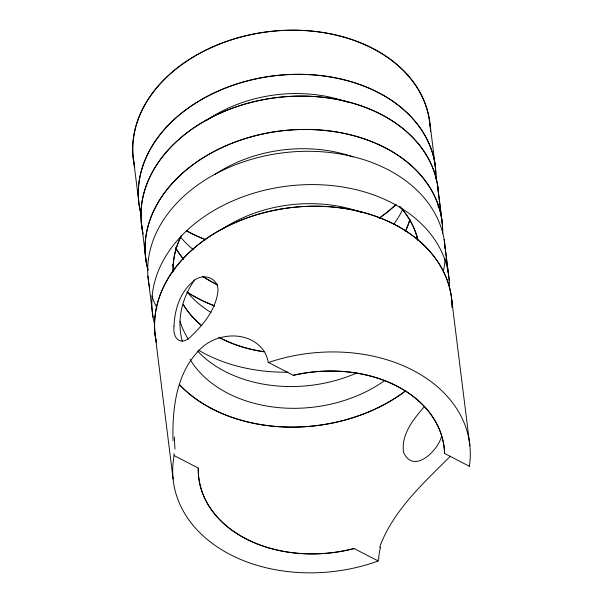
<?xml version="1.0" encoding="UTF-8"?>
<svg xmlns="http://www.w3.org/2000/svg" width="603" height="603" viewBox="0 0 603 603"><rect width="100%" height="100%" fill="white"/><g stroke="black" fill="none" stroke-linecap="round" stroke-linejoin="round"><path stroke-width="0.9" d="M379.573 547.381C392.952 510.598 423.298 483.312 450.373 456.215M441.652 435.818C438.63 450.283 413.53 474.885 403.58 452.356C400.776 434.627 413.688 418.881 424.58 406.407M268.456 362.463L293.367 375.337A123.623 90.849 -7.1 0 1 444.532 453.441L469.443 466.307M174.177 455.604L198.206 468.018A123.623 90.849 -7.1 0 0 354.104 548.564L378.141 560.978M430.022 123.992L435.524 168.154M437.386 184.337L441.539 217.638M438.351 192.116L442.496 225.416M444.132 239.489L448.278 272.79M451.745 300.083L469.895 445.775M445.089 247.268L449.235 280.568M133.233 157.225L138.735 201.387M141.185 221.06L146.288 262.132M147.923 276.212L153.026 317.284M154.956 333.316L173.106 479.008M173.905 453.599L174.116 455.559A149.333 109.746 -7.1 0 0 230.354 554.632A149.333 109.746 -7.1 0 0 378.194 561.001L378.089 559.094M173.031 440.665C172.194 408.97 176.076 373.302 199.638 349.785C216.56 331.756 250.991 330.037 264.883 352.506A66.322 43.122 -30.8 0 1 268.199 362.607M268.373 362.531A149.333 109.746 -7.1 0 1 469.36 466.375M156.396 342.376A149.333 109.746 -7.1 0 1 291.091 207.636A149.333 109.746 -7.1 0 1 452.152 307.485M405.344 391.098A149.333 109.746 -7.1 0 1 179.498 384.782M175.013 449.145A67.898 10.711 -87.2 0 1 174.388 437.002M378.744 558.883A67.898 42.783 -33.3 0 1 380.599 547.23M353.991 548.504A123.623 90.849 -7.1 0 1 198.319 468.071M293.246 375.27A123.623 90.849 -7.1 0 1 444.652 453.494M384.857 380.478A123.623 90.849 -7.1 0 1 190.073 359.448M182.272 341.275A123.623 90.849 -7.1 0 1 194.686 279.83M356.456 373.129A123.623 90.849 -7.1 0 1 197.829 351.368M188.249 339.112A123.623 90.849 -7.1 0 1 180.071 321.293M221.723 229.449A123.623 90.849 -7.1 0 1 361.71 212.527M156.237 341.29A149.333 109.746 -7.1 0 1 291.988 207.462A149.333 109.746 -7.1 0 1 452.212 307.62M405.563 390.902A149.333 109.746 -7.1 0 1 179.377 384.526M395.93 204.523A149.333 109.746 -7.1 0 1 379.302 218.082A149.333 109.746 -7.1 0 0 396.035 204.538M205.902 239.873A149.333 109.746 -7.1 0 1 186.304 230.783M134.65 167.167A149.333 109.746 -7.1 0 1 265.275 32.125A149.333 109.746 -7.1 0 1 430.029 126.509M141.223 214.706A149.333 109.746 -7.1 0 1 274.267 75.782A149.333 109.746 -7.1 0 1 435.886 179.046M134.673 166.285A149.333 109.746 -7.1 0 1 269.368 31.544A149.333 109.746 -7.1 0 1 430.429 131.394M205.631 239.61A149.333 109.746 -7.1 0 1 186.47 230.685M141.479 215.836A149.333 109.746 -7.1 0 1 272.481 76.016A149.333 109.746 -7.1 0 1 435.863 177.651M402.548 209.761A123.623 90.849 -7.1 0 1 393.736 224.263M193.54 249.8A123.623 90.849 -7.1 0 1 180.749 237.318M205.909 120.871A123.623 90.849 -7.1 0 1 347.275 102.103M409.859 219.59A123.623 90.849 -7.1 0 1 405.246 231.56M217.63 284.887A123.623 90.849 -7.1 0 1 202.729 276.393A123.623 90.849 -7.1 0 0 217.683 284.812M183.448 259.117A123.623 90.849 -7.1 0 1 175.624 247.908M214.645 305.834A149.333 109.746 -7.1 0 1 187.096 292.033M142.466 230.256A149.333 109.746 -7.1 0 1 277.146 97.498A149.333 109.746 -7.1 0 1 438.554 194.709M409.912 219.515A123.623 90.849 -7.1 0 1 405.299 231.484M183.5 259.049A123.623 90.849 -7.1 0 1 175.677 247.841M147.999 269.797A149.333 109.746 -7.1 0 1 280.463 130.964A149.333 109.746 -7.1 0 1 442.7 233.263M143.197 233.956A149.333 109.746 -7.1 0 1 274.553 97.89A149.333 109.746 -7.1 0 1 438.502 194.724M438.336 204.342A149.333 109.746 -7.1 0 1 438.095 206.972M214.615 305.917A149.333 109.746 -7.1 0 1 187.337 292.297M147.961 270.084A149.333 109.746 -7.1 0 1 280.478 131.009A149.333 109.746 -7.1 0 1 442.579 233.745M416.763 235.034A123.623 90.849 -7.1 0 1 416.56 238.765M211.027 312.49A123.623 90.849 -7.1 0 1 186.93 291.799M174.395 269.888A123.623 90.849 -7.1 0 1 172.722 264.544M214.879 174.493A123.623 90.849 -7.1 0 1 353.162 156.953M218.942 337.258A123.623 90.849 -7.1 0 0 264.235 351.768A123.623 90.849 -7.1 0 1 218.927 337.281M201.568 325.567A123.623 90.849 -7.1 0 1 183.229 304.492A123.623 90.849 -7.1 0 0 201.56 325.59M173.189 271.674A123.623 90.849 -7.1 0 1 181.413 235.577M399.54 206.294A123.623 90.849 -7.1 0 1 417.871 240.228A123.623 90.849 -7.1 0 0 399.525 206.316M173.174 271.697A123.623 90.849 -7.1 0 1 181.397 235.6M149.74 288.257A149.333 109.746 -7.1 0 1 281.292 153.049A149.333 109.746 -7.1 0 1 445.202 249.009M445.135 258.619A149.333 109.746 -7.1 0 1 443.318 271.373M287.895 372.179A149.333 109.746 -7.1 0 1 198.312 350.064M157.044 308.073A149.333 109.746 -7.1 0 1 151.866 295.839M154.745 324.949A149.333 109.746 -7.1 0 1 286.621 186.191A149.333 109.746 -7.1 0 1 449.454 287.541M174.018 326.102C172.466 339.806 181.872 346.74 192.056 335.343C203.867 324.128 214.819 310.183 217.593 293.721C220.969 278.503 202.947 271.38 192.772 281.752C179.965 292.515 174.599 309.844 174.018 326.102"/></g></svg>
